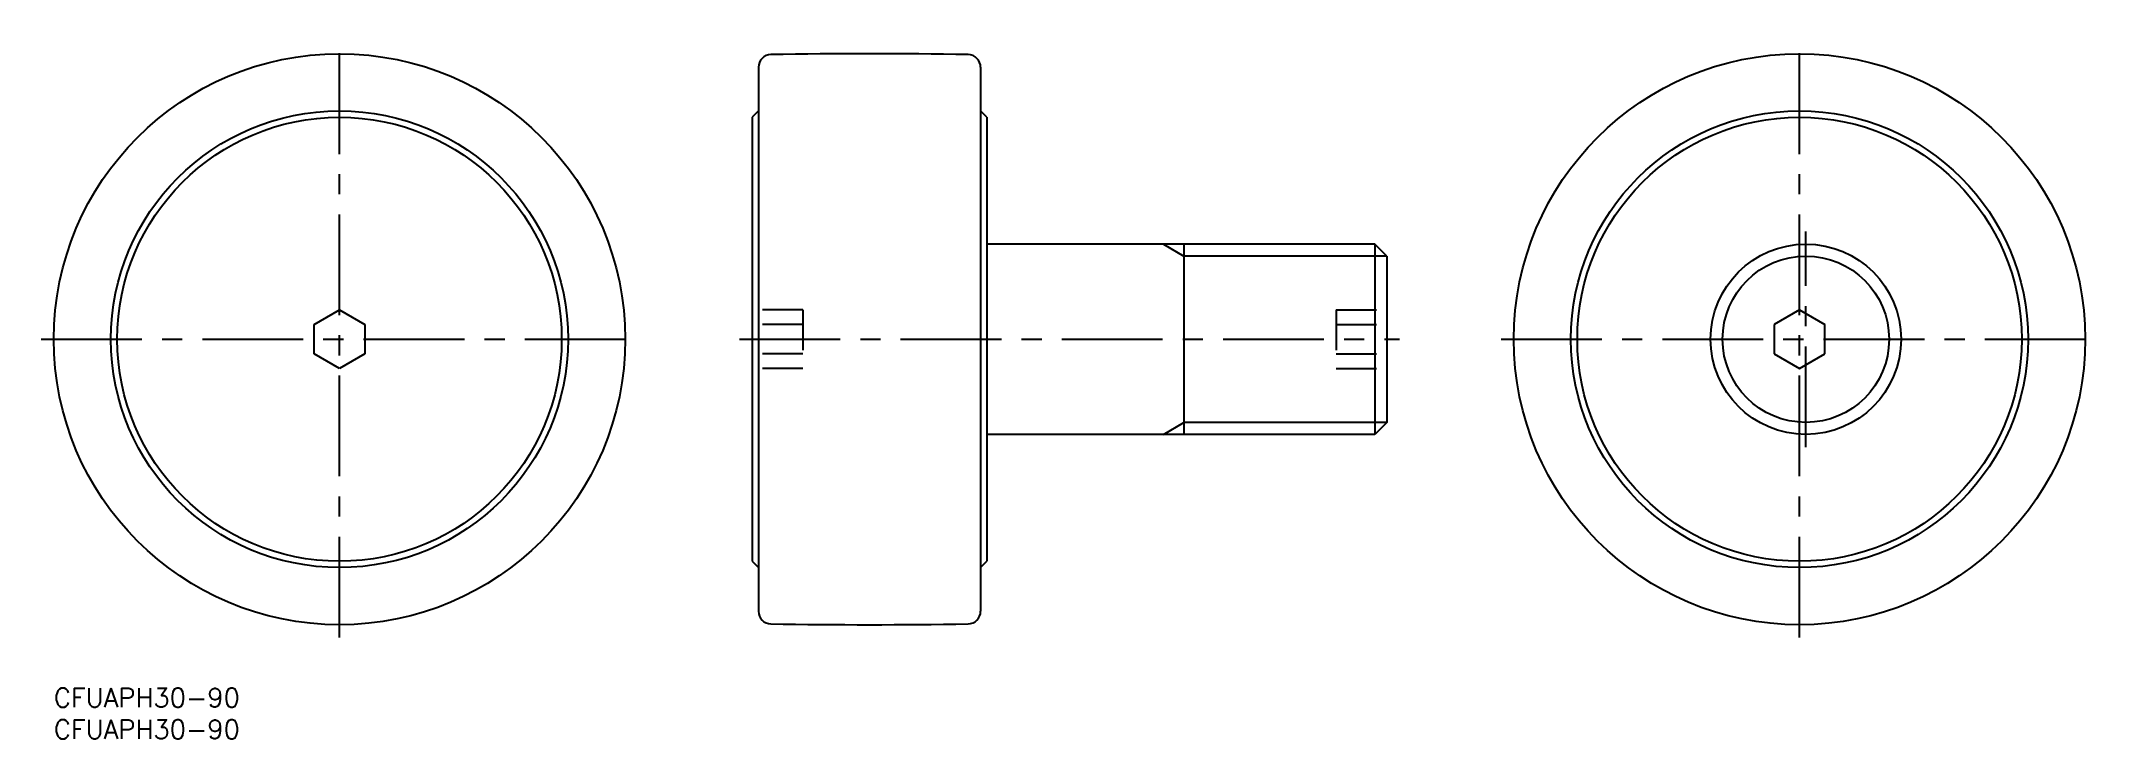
# Model space of a CAD drawing. Extents: x -2 to 322, y -8 to 102.
import ezdxf

# ---------------------------------------------------------------- set-up
doc = ezdxf.new("R2010")
doc.units = 0
doc.header["$LTSCALE"] = 0.5
doc.linetypes.add('CENTER', pattern=[50.8, 31.75, -6.35, 6.35, -6.35])
doc.linetypes.add('DASHED', pattern=[19.05, 12.7, -6.35])
for name, color, linetype in [('MSM_CENTER', 1, 'CENTER'), ('MSM_CONTINUOUS', 7, 'CONTINUOUS'), ('MSM_DASHED', 4, 'DASHED'), ('MSM_NARROW', 5, 'CONTINUOUS'), ('MSM_PART_NUMBER', 7, 'CONTINUOUS')]:
    doc.layers.add(name, color=color, linetype=linetype)
doc.styles.get("Standard").update_dxf_attribs({"font": 'txt.shx', "height": 3, "bigfont": 'bigfont.shx'})

# ---------------------------------------------------------------- blocks, each defined once
blk = doc.blocks.new('*U15')
at = {"layer": 'MSM_PART_NUMBER'}
blk.add_text('CFUAPH30-90', height=3, dxfattribs=at).set_placement((0, -3))
blk = doc.blocks.new('*U16')
at = {"layer": 'MSM_PART_NUMBER'}
blk.add_text('CFUAPH30-90', height=3, dxfattribs=at).set_placement((0, -8))

msp = doc.modelspace()

# ---------------------------------------------------------------- linework, layer by layer
at = {"layer": 'MSM_CENTER'}
for p, q in [((45, 8), (45, 102)), ((275, 8), (275, 102)), ((276, 38), (276, 72)), ((-2, 55), (92, 55)), ((108, 55), (212, 55)), ((228, 55), (322, 55))]:
    msp.add_line(p, q, dxfattribs=at)
at = {"layer": 'MSM_CONTINUOUS'}
for p, q in [((111, 97.88), (111, 12.12)), ((146, 97.88), (146, 12.12)), ((111, 91), (110, 90)), ((147, 90), (146, 91)), ((110, 90), (110, 20)), ((147, 90), (147, 20)), ((208.11, 70), (147, 70)), ((178, 70), (178, 40)), ((208.11, 70), (208.11, 40)), ((210, 68.11), (208.11, 70)), ((210, 68.11), (210, 41.89)), ((41, 57.31), (45, 59.62)), ((45, 59.62), (49, 57.31)), ((275, 59.62), (271, 57.31)), ((275, 59.62), (279, 57.31)), ((41, 52.69), (41, 57.31)), ((49, 57.31), (49, 52.69)), ((271, 57.31), (271, 52.69)), ((279, 52.69), (279, 57.31)), ((45, 50.38), (41, 52.69)), ((49, 52.69), (45, 50.38)), ((271, 52.69), (275, 50.38)), ((275, 50.38), (279, 52.69)), ((208.11, 40), (147, 40)), ((210, 41.89), (208.11, 40)), ((110, 20), (111, 19)), ((146, 19), (147, 20))]:
    msp.add_line(p, q, dxfattribs=at)
for centre, radius in [((45, 55), 45), ((275, 55), 45), ((45, 55), 36), ((275, 55), 36), ((45, 55), 35), ((275, 55), 35), ((276, 55), 15)]:
    msp.add_circle(centre, radius, dxfattribs=at)
for centre, radius, start, end in [((113, 97.88), 2, 90.8899, 180), ((128.5, -900), 1000, 89.1101, 90.8899), ((144, 97.88), 2, 0, 89.1101), ((113, 12.12), 2, 180, 269.1101), ((128.5, 1010), 1000, 269.1101, 270.8899), ((144, 12.12), 2, 270.8899, 0)]:
    msp.add_arc(centre, radius, start, end, dxfattribs=at)
at = {"layer": 'MSM_DASHED'}
for p, q in [((118, 59.62), (110, 59.62)), ((118, 59.62), (118, 50.38)), ((202, 59.62), (210, 59.62)), ((202, 59.62), (202, 50.38)), ((118, 57.31), (110, 57.31)), ((202, 57.31), (210, 57.31)), ((118, 52.69), (110, 52.69)), ((202, 52.69), (210, 52.69)), ((118, 50.38), (110, 50.38)), ((202, 50.38), (210, 50.38))]:
    msp.add_line(p, q, dxfattribs=at)
at = {"layer": 'MSM_NARROW'}
for p, q in [((174.8, 70), (178, 68.11)), ((210, 68.11), (178, 68.11)), ((174.8, 40), (178, 41.89)), ((210, 41.89), (178, 41.89))]:
    msp.add_line(p, q, dxfattribs=at)
msp.add_circle((276, 55), 13.11, dxfattribs=at)

# ---------------------------------------------------------------- block references
at = {"layer": 'MSM_CONTINUOUS'}
for name in ['*U15', '*U16']:
    msp.add_blockref(name, (0, 0), dxfattribs=at)

doc.saveas('drawing.dxf')
